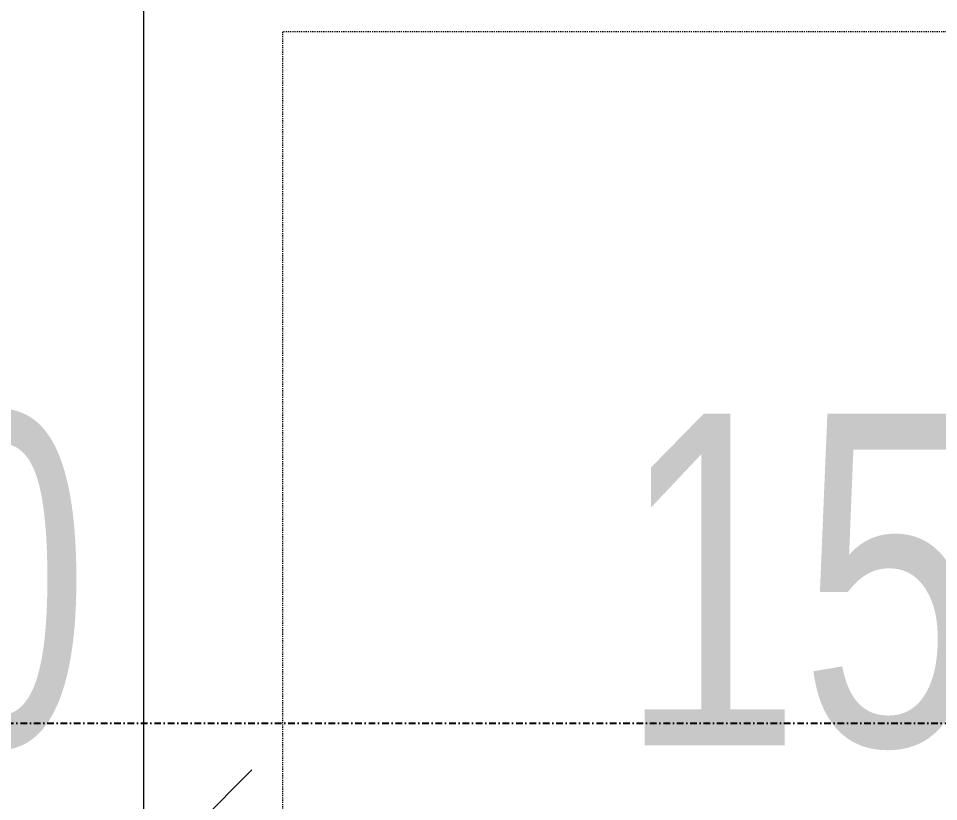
# Model space of a CAD drawing. Header units: millimetres. Extents: x 175047 to 362619, y -19363 to 158900.
# Drawn here: x 180355 to 181186, y 153020 to 153727 of the extents above; entities that cross this region are included whole.
import ezdxf

# ---------------------------------------------------------------- set-up
doc = ezdxf.new("R2010")
doc.units = ezdxf.units.MM
doc.linetypes.add('1_Čerchovaná 6_0mm', pattern=[12, 6, -3, 0, -3])
doc.linetypes.add('3_Čárkovaná 1_0mm', pattern=[2, 1, -1])
for name, color, linetype, lineweight in [('A-ANNO-DIMS', 7, 'Continuous', 9), ('A-ANNO-DIMS-150', 7, 'Continuous', 9), ('C-TOPO', 7, 'Continuous', 9), ('S-FNDN-1', 7, '3_Čárkovaná 1_0mm', 9)]:
    doc.layers.add(name, color=color, linetype=linetype, lineweight=lineweight)
doc.layers.add('S-GRID-1', color=8, linetype='1_Čerchovaná 6_0mm', lineweight=25, true_color=0x808080)
doc.styles.add('Arial', font='arial.ttf', dxfattribs={"width": 0.7, "height": 300})
doc.dimstyles.new('Vnitřní_-_průhledné_1', dxfattribs={"dimscale": 304.8, "dimtxt": 306.07782, "dimasz": 0.639764, "dimexe": 0.492126, "dimexo": 0.0625, "dimgap": 0.098425, "dimtad": 1, "dimdec": 0, "dimrnd": 5, "dimzin": 0, "dimdsep": 46, "dimtxsty": 'Arial', "dimblk1": 'OBLIQUE', "dimblk2": 'OBLIQUE', "dimsah": 1, "dimcen": 0.09, "dimdle": 0.492126, "dimazin": 0, "dimtfac": 1, "dimtdec": 4, "dimtix": 1, "dimtmove": 0, "dimatfit": 3, "dimfxl": 0.492126, "dimfxlon": 1, "dimtvp": 1, "dimtolj": 1, "dimtzin": 0, "dimarcsym": 2})

# ---------------------------------------------------------------- blocks, each defined once
blk = doc.blocks.new('DIMBLOCK63-VÝKOP')
at = {"layer": 'A-ANNO-DIMS-150'}
for p, q in [((180468.19, 152950.87), (180468.19, 153100.87)), ((181968.19, 152950.87), (181968.19, 153100.87)), ((181968.19, 152950.87), (180468.19, 152950.87)), ((180468.19, 152950.87), (180468.19, 152800.87)), ((181968.19, 152950.87), (181968.19, 152800.87))]:
    blk.add_line(p, q, dxfattribs=at)
at = {"layer": 'A-ANNO-DIMS-150', "lineweight": 18}
for p, q in [((180468.19, 152950.87), (180565.69, 153048.37)), ((181968.19, 152950.87), (182065.69, 153048.37)), ((180468.19, 152950.87), (180370.69, 152853.37)), ((181968.19, 152950.87), (181870.69, 152853.37))]:
    blk.add_line(p, q, dxfattribs=at)
at = {"layer": 'A-ANNO-DIMS-150', "color": 0, "insert": (180897.99, 153370.33), "char_height": 300, "width": 768.4908, "attachment_point": 1, "line_spacing_factor": 0.941778, "style": 'Arial'}
blk.add_mtext('1500', dxfattribs=at)
blk = doc.blocks.new('_Oblique')
at = {"color": 0, "linetype": 'ByBlock', "lineweight": -2}
blk.add_line((-0.5, -0.5), (0.5, 0.5), dxfattribs=at)
blk = doc.blocks.new('DIMBLOCK64-VÝKOP')
at = {"layer": 'A-ANNO-DIMS-150'}
for p, q in [((179870.5, 152950.87), (179870.5, 153100.87)), ((180468.19, 152950.87), (180468.19, 153100.87)), ((180468.19, 152950.87), (179870.5, 152950.87)), ((179870.5, 152950.87), (179870.5, 152800.87)), ((180468.19, 152950.87), (180468.19, 152800.87))]:
    blk.add_line(p, q, dxfattribs=at)
at = {"layer": 'A-ANNO-DIMS-150', "lineweight": 18}
for p, q in [((179870.5, 152950.87), (179968, 153048.37)), ((180468.19, 152950.87), (180565.69, 153048.37)), ((179870.5, 152950.87), (179773, 152853.37)), ((180468.19, 152950.87), (180370.69, 152853.37))]:
    blk.add_line(p, q, dxfattribs=at)
at = {"layer": 'A-ANNO-DIMS-150', "color": 0, "insert": (179929.19, 153370.33), "char_height": 300, "width": 576.3681, "attachment_point": 1, "line_spacing_factor": 0.941778, "style": 'Arial'}
blk.add_mtext('600', dxfattribs=at)

msp = doc.modelspace()

# ---------------------------------------------------------------- linework, layer by layer
at = {"layer": 'C-TOPO'}
msp.add_line((180468.19, 152311.78), (180468.19, 153811.78), dxfattribs=at)
at = {"layer": 'S-FNDN-1'}
for p, q in [((180593.19, 153715.39), (180593.19, 152465.39)), ((181843.19, 153715.39), (180593.19, 153715.39))]:
    msp.add_line(p, q, dxfattribs=at)
at = {"layer": 'S-GRID-1'}
msp.add_line((177113.75, 153090.39), (203907.65, 153090.39), dxfattribs=at)

# ---------------------------------------------------------------- dimensions: what is measured, and where the dimension line sits
at = {"layer": 'A-ANNO-DIMS'}
for base, p1, p2, override, picture, middle in [((179870.5, 152950.87), (180468.19, 152800.87), (179870.5, 153100.87), {"dimpost": '<>', "dimfxl": 668.755875}, 'DIMBLOCK64-VÝKOP', (180169.34, 153134.04)), ((180468.19, 152950.87), (181968.19, 152800.87), (180468.19, 152800.87), {"dimpost": '<>', "dimfxl": 1500}, 'DIMBLOCK63-VÝKOP', (181218.19, 153134.04))]:
    dim = msp.add_linear_dim(base=base, p1=p1, p2=p2, dimstyle='Vnitřní_-_průhledné_1', override=override, dxfattribs=at)
    dim.commit()
    dim.dimension.update_dxf_attribs({"geometry": picture, "text_midpoint": middle})

doc.saveas('drawing.dxf')
